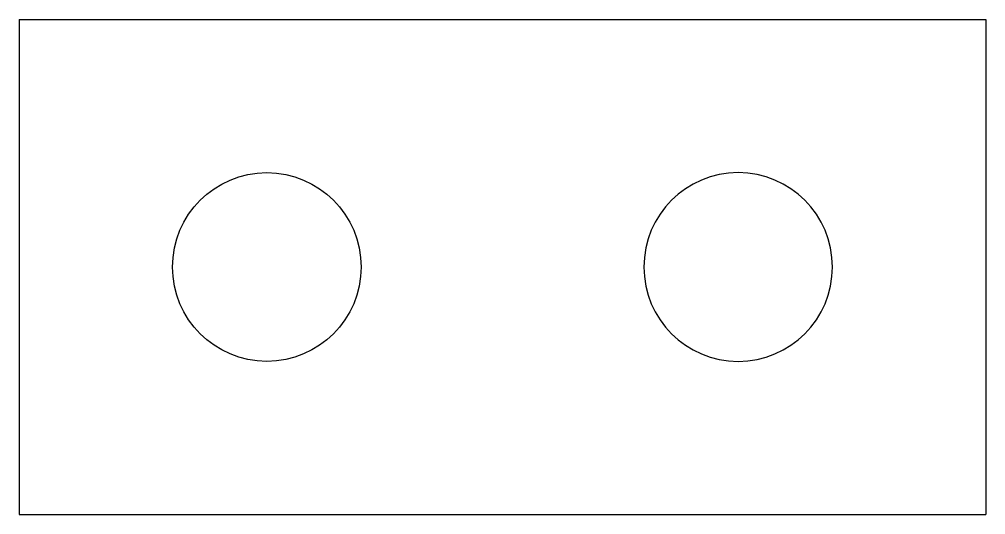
# Model space of a CAD drawing. Header units: inches. Extents: x -41 to 41, y -21 to 21.
import ezdxf

# ---------------------------------------------------------------- set-up
doc = ezdxf.new("R2010")
doc.units = ezdxf.units.IN
doc.header["$LTSCALE"] = 96
doc.header["$MEASUREMENT"] = 0

# ---------------------------------------------------------------- blocks, each defined once
blk = doc.blocks.new('PILE16')
at = {"color": 0, "linetype": 'ByBlock'}
blk.add_circle((0, 0), 8, dxfattribs=at)

msp = doc.modelspace()

# ---------------------------------------------------------------- linework, layer by layer
for p, q in [((-41, 21), (41, 21)), ((-41, 21), (-41, -21)), ((41, 21), (41, -21)), ((-41, -21), (41, -21))]:
    msp.add_line(p, q)

# ---------------------------------------------------------------- block references
at = {"color": 0, "linetype": 'ByBlock', "ltscale": 0.25}
msp.add_blockref('PILE16', (-20, 0), dxfattribs=at)
at = {"color": 0, "linetype": 'ByBlock', "ltscale": 0.25, "xscale": -1}
msp.add_blockref('PILE16', (20, 0), dxfattribs=at)

doc.saveas('drawing.dxf')
